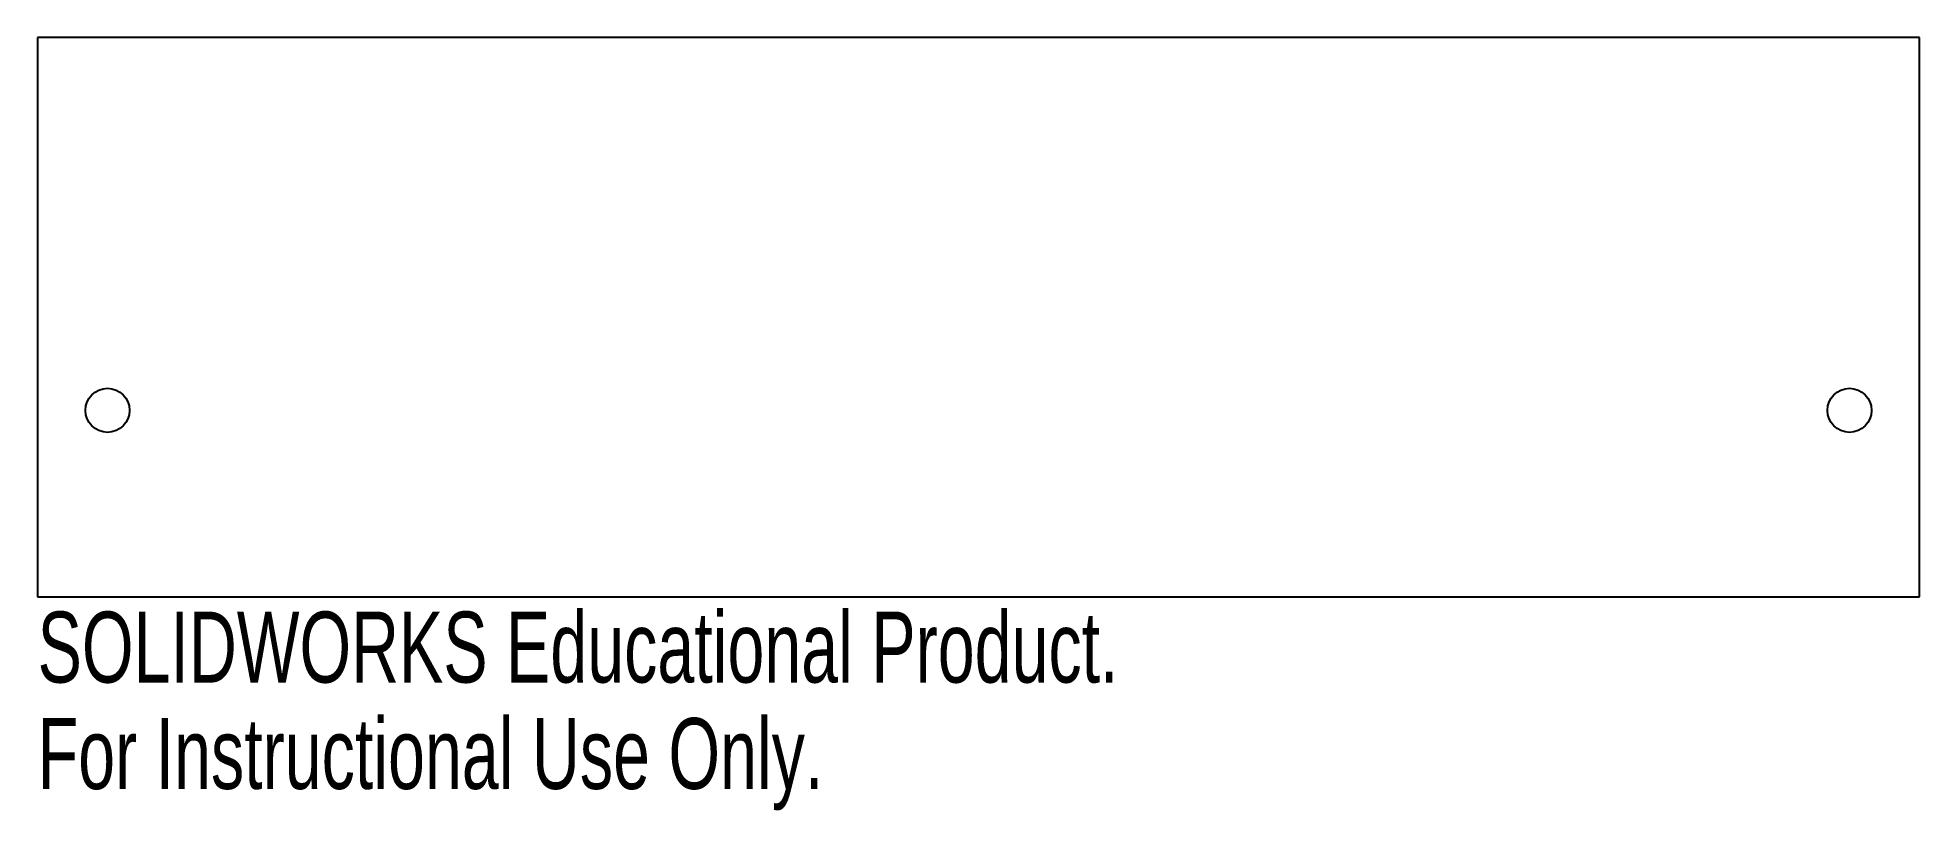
# Model space of a CAD drawing. Header units: inches. Extents: x -2.52 to 2.52, y -1.32 to 0.75.
import ezdxf

# ---------------------------------------------------------------- set-up
doc = ezdxf.new("R2010")
doc.units = ezdxf.units.IN
doc.header["$MEASUREMENT"] = 0
doc.styles.add('SLDTEXTSTYLE0', font='TXT', dxfattribs={"width": 0.7})

msp = doc.modelspace()

# ---------------------------------------------------------------- linework, layer by layer
at = {"color": 7, "linetype": 'Continuous', "lineweight": 25}
for p, q in [((2.525, 0.75), (-2.525, 0.75)), ((-2.525, 0.75), (-2.525, -0.75)), ((2.525, -0.75), (2.525, 0.75)), ((-2.525, -0.75), (2.525, -0.75))]:
    msp.add_line(p, q, dxfattribs=at)
for centre in [(-2.3375, -0.25), (2.3375, -0.25)]:
    msp.add_circle(centre, 0.0591, dxfattribs=at)

# ---------------------------------------------------------------- texts
at = {"color": 7, "linetype": 'Continuous', "char_height": 0.1903, "attachment_point": 1, "style": 'SLDTEXTSTYLE0'}
for s, insert in [('SOLIDWORKS Educational Product.', (-2.525, -0.7901)), ('For Instructional Use Only.', (-2.525, -1.0756))]:
    msp.add_mtext(s, dxfattribs=dict(at, insert=insert))

doc.saveas('drawing.dxf')
